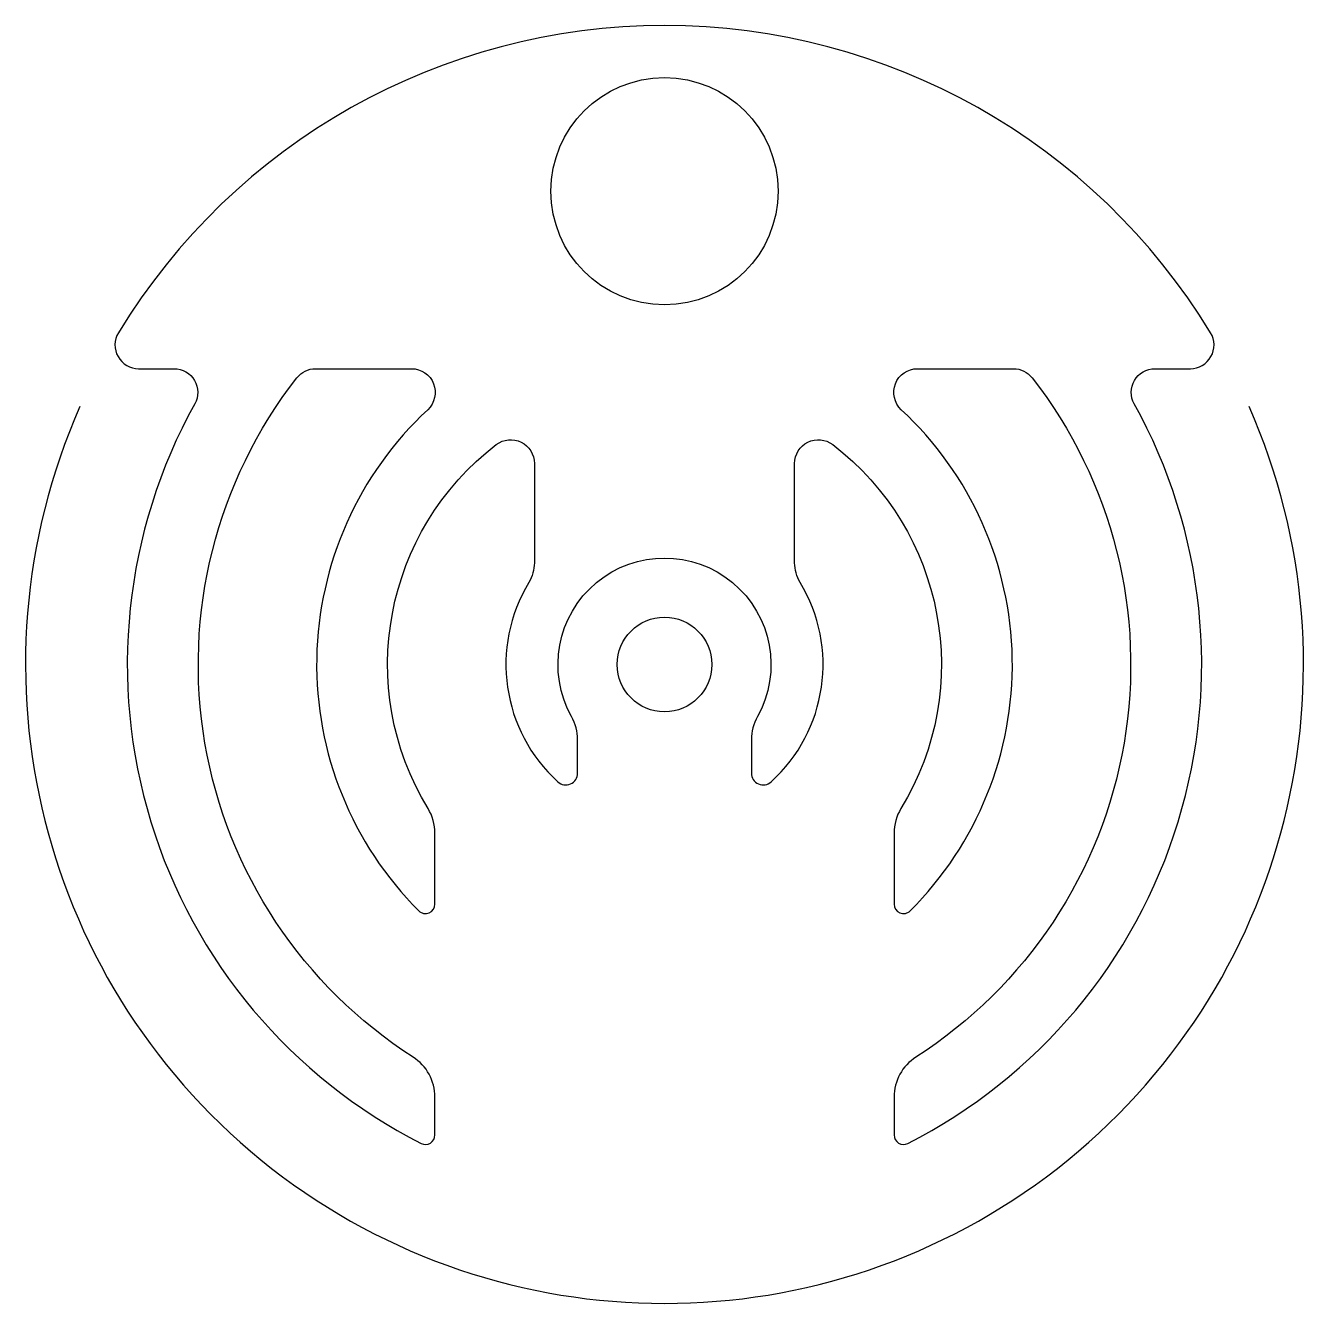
# Model space of a CAD drawing. Header units: millimetres. Extents: x -3.38 to 3.38, y -3.38 to 3.38.
import ezdxf

# ---------------------------------------------------------------- set-up
doc = ezdxf.new("R2010")
doc.units = ezdxf.units.MM
doc.layers.get('0').update_dxf_attribs({"linetype": 'CONTINUOUS'})

msp = doc.modelspace()

# ---------------------------------------------------------------- linework, layer by layer
msp.add_lwpolyline([(-0.4588, -0.3972, 0.128381), (-0.4907, -0.275, -1.706598), (0.4907, -0.275, 0.128381), (0.4588, -0.3972), (0.4588, -0.5735, 0.651103), (0.5634, -0.6197, 0.358646), (0.7164, 0.4338, -0.136955), (0.6875, 0.5374), (0.6875, 1.0624, -0.621279), (0.8884, 1.1617, -0.383572), (1.249, -0.7609, 0.137645), (1.2125, -0.8909), (1.2125, -1.2654, 0.667763), (1.2978, -1.3008, 0.425304), (1.2509, 1.3459, -0.681483), (1.336, 1.5625), (1.8432, 1.5625, -0.231098), (1.9418, 1.5144, -0.441693), (1.3277, -2.0739, 0.2557), (1.2125, -2.2845), (1.2125, -2.4852, 0.559631), (1.2851, -2.5298, 0.424974), (2.4811, 1.3768, -0.571707), (2.5904, 1.5625), (2.7776, 1.5625, 0.584825), (2.8844, 1.7524, 0.562544), (-2.8844, 1.7524, 0.584825), (-2.7776, 1.5625), (-2.5904, 1.5625, -0.571707), (-2.4811, 1.3768, 0.424974), (-1.2851, -2.5298, 0.559631), (-1.2125, -2.4852), (-1.2125, -2.2845, 0.2557), (-1.3277, -2.0739, -0.441693), (-1.9418, 1.5144, -0.231098), (-1.8432, 1.5625), (-1.336, 1.5625, -0.681483), (-1.2509, 1.3459, 0.425304), (-1.2978, -1.3008, 0.667763), (-1.2125, -1.2654), (-1.2125, -0.8909, 0.137645), (-1.249, -0.7609, -0.383572), (-0.8884, 1.1617, -0.621279), (-0.6875, 1.0624), (-0.6875, 0.5374, -0.136955), (-0.7164, 0.4338, 0.358646), (-0.5634, -0.6197, 0.651103), (-0.4588, -0.5735)], format="xyb", close=True)
for centre, radius in [((0, 2.5), 0.6), ((0, 0), 0.25)]:
    msp.add_circle(centre, radius)
msp.add_arc((0, 0), 3.375, -203.81884, 23.81884)

doc.saveas('drawing.dxf')
